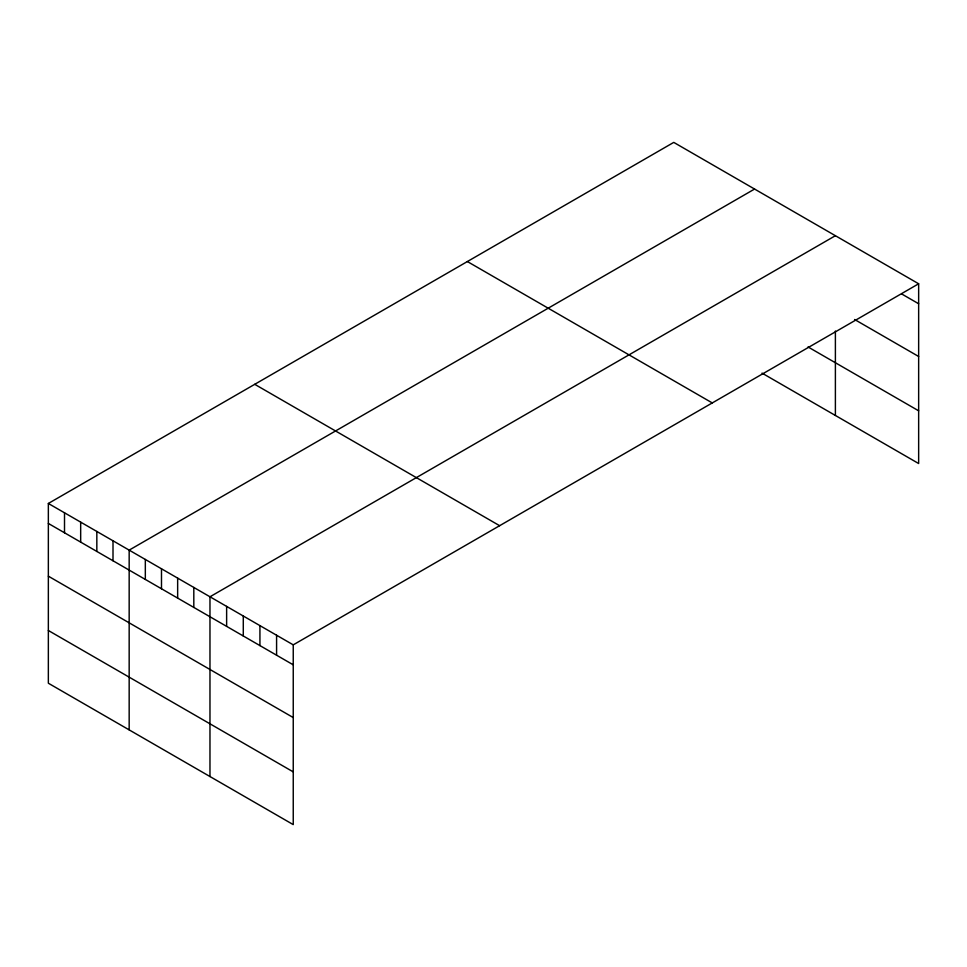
<?xml version="1.0" encoding="UTF-8"?>
<svg xmlns="http://www.w3.org/2000/svg" width="967" height="967" viewBox="0 0 967 967"><rect width="100%" height="100%" fill="white"/><g stroke="black" fill="none" stroke-linecap="round" stroke-linejoin="round"><path stroke-width="1.45" d="M48.35 503.469L293.243 644.856L293.243 824.609L48.35 683.222L48.35 503.469L673.757 142.391L918.65 283.778L918.65 463.531L762.032 373.117M754.574 189.049L129.167 550.126L129.167 729.88M835.391 235.706L209.972 596.784L209.972 776.537M293.243 644.856L918.65 283.778M901.993 294.137L918.65 303.747M854.598 319.497L918.65 356.485M808.037 346.948L918.65 410.806M467.375 261.549L712.268 402.925M254.732 384.31L499.625 525.697M48.35 523.449L293.243 664.825M48.35 576.175L293.243 717.562M48.35 630.496L293.243 771.884M835.391 331.04L835.391 415.459M276.586 635.234L276.586 655.215M259.93 625.625L259.93 645.605M243.285 616.015L243.285 635.984M226.629 606.394L226.629 626.374M193.811 587.452L193.811 607.433M177.65 578.121L177.65 598.102M161.489 568.789L161.489 588.77M145.328 559.458L145.328 579.438M113.006 540.795L113.006 560.775M96.833 531.463L96.833 551.444M80.672 522.132L80.672 542.112M64.511 512.8L64.511 532.781"/></g></svg>
